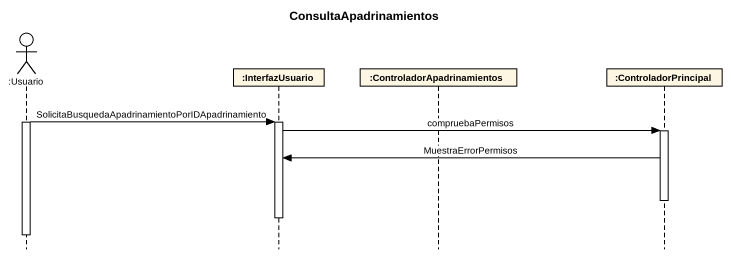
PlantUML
@startuml
title ConsultaApadrinamientos
hide footbox
actor ":Usuario" as Usuario
participant ":InterfazUsuario" as InterfazUsuario
participant ":ControladorApadrinamientos" as ControladorApadrinamientos
participant ":ControladorPrincipal" as ControladorPrincipal

activate Usuario
Usuario -> InterfazUsuario : SolicitaBusquedaApadrinamientoPorIDApadrinamiento
activate InterfazUsuario
InterfazUsuario -> ControladorPrincipal : compruebaPermisos
activate ControladorPrincipal
ControladorPrincipal -> InterfazUsuario : MuestraErrorPermisos
deactivate ControladorPrincipal
deactivate InterfazUsuario
deactivate Usuario
@enduml
